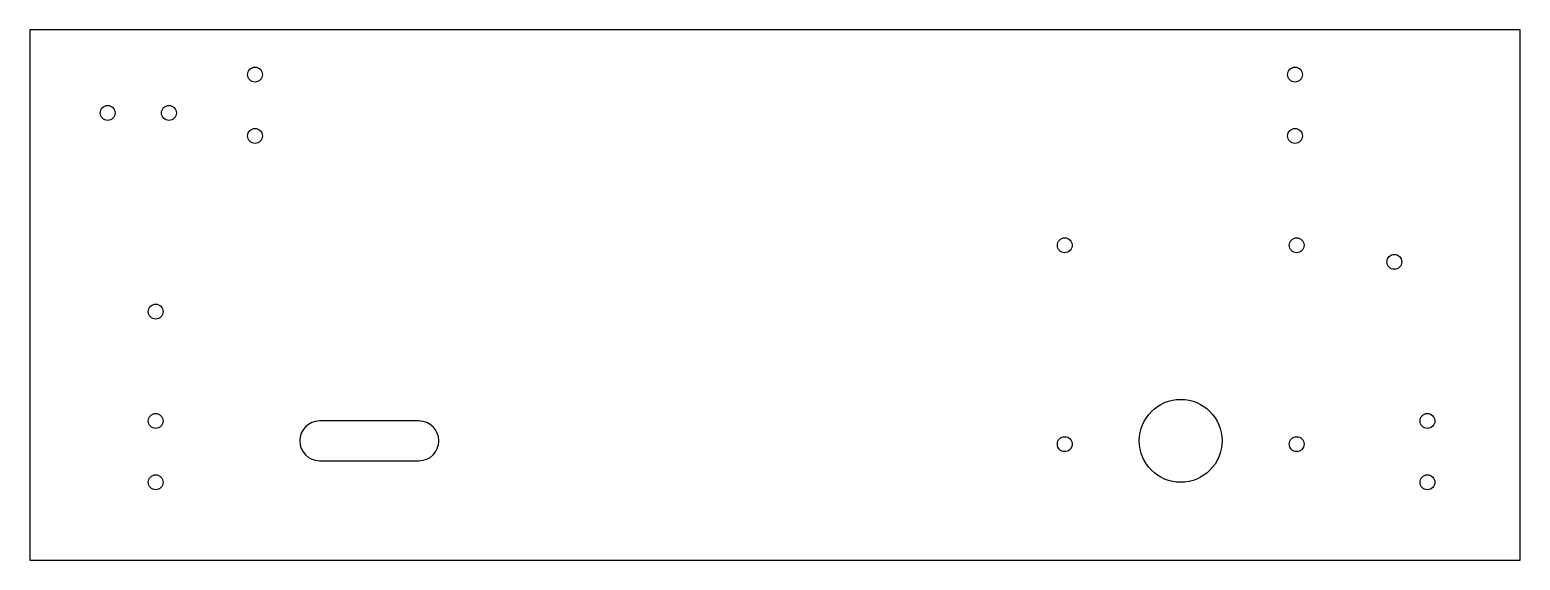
# Model space of a CAD drawing. Header units: millimetres. Extents: x 0 to 450, y 0 to 160.
import ezdxf

# ---------------------------------------------------------------- set-up
doc = ezdxf.new("R2010")
doc.units = ezdxf.units.MM

msp = doc.modelspace()

# ---------------------------------------------------------------- linework, layer by layer
at = {"color": 7, "linetype": 'Continuous', "lineweight": 25}
for p, q in [((450, 160), (0, 160)), ((0, 160), (0, 0)), ((450, 0), (450, 160)), ((117.5, 42), (87.5, 42)), ((87.5, 30), (117.5, 30)), ((0, 0), (450, 0))]:
    msp.add_line(p, q, dxfattribs=at)
for centre, radius in [((68, 146.5), 2.25), ((382, 146.5), 2.25), ((23.5, 134.93), 2.25), ((42, 134.93), 2.25), ((68, 128), 2.25), ((382, 128), 2.25), ((312.5, 95), 2.25), ((382.5, 95), 2.25), ((412, 90), 2.25), ((38, 75), 2.25), ((347.5, 36), 12.5), ((38, 42), 2.25), ((422, 42), 2.25), ((312.5, 35), 2.25), ((382.5, 35), 2.25), ((38, 23.5), 2.25), ((422, 23.5), 2.25)]:
    msp.add_circle(centre, radius, dxfattribs=at)
for centre, start, end in [((87.5, 36), 90, 270), ((117.5, 36), 270, 90)]:
    msp.add_arc(centre, 6, start, end, dxfattribs=at)

doc.saveas('drawing.dxf')
